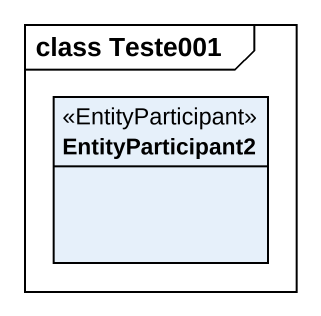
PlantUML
@startuml
mainframe class Teste001
hide circle
hide empty members
class EntityParticipant2 <<EntityParticipant>>
@enduml
